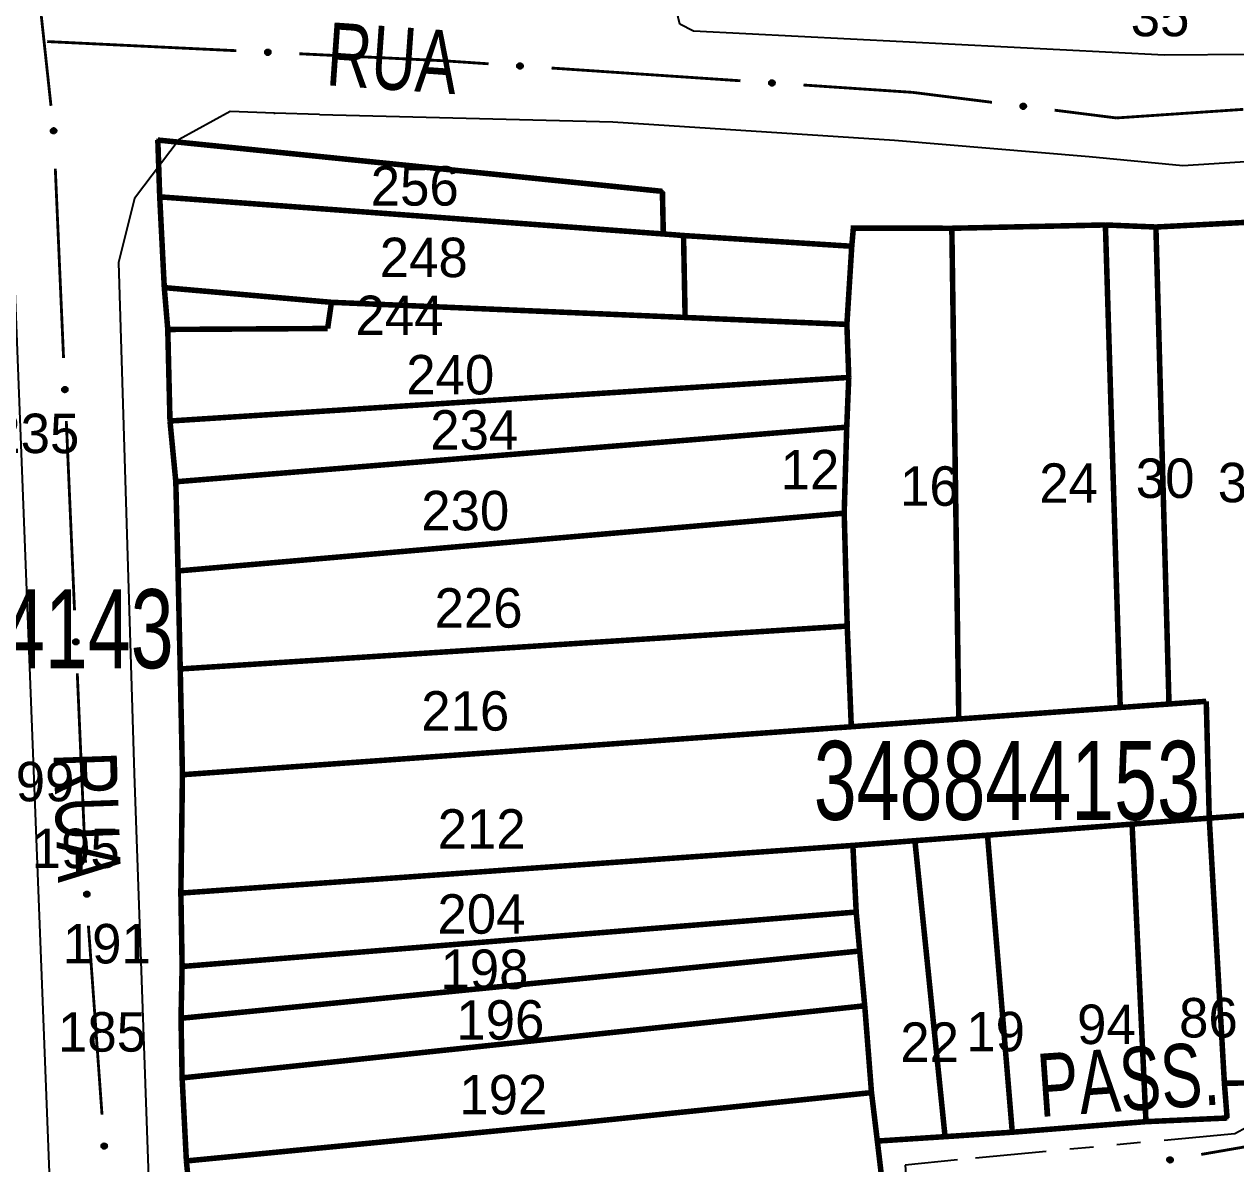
# Model space of a CAD drawing. Extents: x 202481 to 204056, y 4838981 to 4840330.
# Drawn here: x 203738.7 to 203815.5, y 4839514.5 to 4839586.7 of the extents above; entities that cross this region are included whole.
import ezdxf
from ezdxf.enums import TextEntityAlignment as Align

# ---------------------------------------------------------------- set-up
doc = ezdxf.new("R2010")
doc.units = 0
doc.header["$LTSCALE"] = 1.5
doc.header["$MEASUREMENT"] = 0
doc.linetypes.add('TRACO_25', pattern=[8, 3, -1, 1, -1, 1, -1])
for name, color, linetype in [('CD_MALHA_LOTES', 7, 'CONTINUOUS'), ('CD_TXT_QUADRA', 7, 'CONTINUOUS'), ('RU-QUADRA', 210, 'CONTINUOUS'), ('SV-EIXO-RUA-N-PAV', 6, 'CONTINUOUS'), ('SV-EIXO-RUA-PAV', 20, 'CONTINUOUS'), ('SV-RUA-NAO-PAV', 7, 'CONTINUOUS'), ('SV-RUA-PAVIM', 7, 'CONTINUOUS'), ('SV-TXT-RUA-N-PAV', 7, 'CONTINUOUS'), ('SV-TXT-RUA-PAV', 7, 'CONTINUOUS'), ('Th_NmrPort', 1, 'CONTINUOUS')]:
    doc.layers.add(name, color=color, linetype=linetype)
doc.styles.add('ARIAL', font='ARIAL.SHX')

msp = doc.modelspace()

# ---------------------------------------------------------------- linework, layer by layer
at = {"layer": 'CD_MALHA_LOTES', "linetype": 'Continuous', "const_width": 0.35, "flags": 128}
for points in [[(203747.18, 4839579.32), (203747.3, 4839575.72)], [(203779.15, 4839576.07), (203747.18, 4839579.32)], [(203779.21, 4839573.37), (203779.15, 4839576.07)], [(203747.59, 4839569.97), (203747.3, 4839575.72)], [(203747.3, 4839575.72), (203779.21, 4839573.37)], [(203791.15, 4839572.59), (203791.25, 4839573.74), (203797.49, 4839573.73)], [(203797.49, 4839573.73), (203807.22, 4839573.94)], [(203797.93, 4839542.64), (203797.49, 4839573.73)], [(203807.22, 4839573.94), (203810.42, 4839573.81)], [(203808.16, 4839543.37), (203807.22, 4839573.94)], [(203810.42, 4839573.81), (203817, 4839574.15)], [(203811.25, 4839543.59), (203810.42, 4839573.81)], [(203779.21, 4839573.37), (203780.49, 4839573.27)], [(203780.49, 4839573.27), (203791.15, 4839572.59)], [(203780.59, 4839568.08), (203780.49, 4839573.27)], [(203790.84, 4839567.64), (203791.15, 4839572.59)], [(203747.81, 4839567.32), (203747.59, 4839569.97)], [(203747.59, 4839569.97), (203758.18, 4839569.04)], [(203757.94, 4839567.38), (203758.18, 4839569.04)], [(203758.18, 4839569.04), (203780.59, 4839568.08)], [(203747.81, 4839567.32), (203757.94, 4839567.38)], [(203790.84, 4839567.64), (203780.59, 4839568.08)], [(203790.96, 4839564.28), (203790.84, 4839567.64)], [(203747.95, 4839561.52), (203747.81, 4839567.32)], [(203747.95, 4839561.52), (203790.96, 4839564.28)], [(203790.83, 4839561.13), (203790.96, 4839564.28)], [(203748.32, 4839557.67), (203747.95, 4839561.52)], [(203748.32, 4839557.67), (203790.83, 4839561.13)], [(203790.67, 4839555.68), (203790.83, 4839561.13)], [(203748.46, 4839552.02), (203748.32, 4839557.67)], [(203748.46, 4839552.02), (203790.67, 4839555.68)], [(203790.86, 4839548.53), (203790.67, 4839555.68)], [(203748.6, 4839545.81), (203748.46, 4839552.02)], [(203748.6, 4839545.81), (203790.86, 4839548.53)], [(203791.12, 4839542.15), (203790.86, 4839548.53)], [(203748.74, 4839539.11), (203748.6, 4839545.81)], [(203811.25, 4839543.59), (203808.16, 4839543.37)], [(203813.61, 4839543.76), (203811.25, 4839543.59)], [(203813.8, 4839536.36), (203813.61, 4839543.76)], [(203808.16, 4839543.37), (203797.93, 4839542.64)], [(203748.74, 4839539.11), (203791.12, 4839542.15)], [(203797.93, 4839542.64), (203791.12, 4839542.15)], [(203748.64, 4839531.61), (203748.74, 4839539.11)], [(203813.8, 4839536.36), (203818.31, 4839536.71)], [(203799.75, 4839535.28), (203808.91, 4839535.98)], [(203808.91, 4839535.98), (203813.8, 4839536.36)], [(203809.79, 4839517.13), (203808.91, 4839535.98)], [(203814.76, 4839519.56), (203813.8, 4839536.36)], [(203795.15, 4839534.93), (203799.75, 4839535.28)], [(203801.32, 4839516.46), (203799.75, 4839535.28)], [(203791.22, 4839534.63), (203748.64, 4839531.61)], [(203791.22, 4839534.63), (203795.15, 4839534.93)], [(203791.43, 4839530.41), (203791.22, 4839534.63)], [(203797.06, 4839516.18), (203795.15, 4839534.93)], [(203748.72, 4839526.96), (203748.64, 4839531.61)], [(203791.43, 4839530.41), (203748.72, 4839526.96)], [(203791.65, 4839527.94), (203791.43, 4839530.41)], [(203791.65, 4839527.94), (203748.65, 4839523.68)], [(203791.97, 4839524.47), (203791.65, 4839527.94)], [(203748.65, 4839523.68), (203748.72, 4839526.96)], [(203748.72, 4839519.9), (203791.97, 4839524.47)], [(203792.4, 4839518.97), (203791.97, 4839524.47)], [(203748.72, 4839519.9), (203748.65, 4839523.68)], [(203748.99, 4839514.64), (203748.72, 4839519.9)], [(203818.95, 4839519.63), (203814.76, 4839519.56)], [(203814.76, 4839519.56), (203814.93, 4839517.36)], [(203773.43, 4839517.01), (203792.4, 4839518.97)], [(203792.77, 4839515.9), (203792.4, 4839518.97)], [(203748.99, 4839514.64), (203773.43, 4839517.01)], [(203809.79, 4839517.13), (203801.32, 4839516.46)], [(203814.93, 4839517.36), (203809.79, 4839517.13)], [(203797.06, 4839516.18), (203792.77, 4839515.9)], [(203801.32, 4839516.46), (203797.06, 4839516.18)], [(203792.77, 4839515.9), (203793.14, 4839512.77)], [(203749.5, 4839509.43), (203748.99, 4839514.64)]]:
    msp.add_lwpolyline(points, dxfattribs=at)
at = {"layer": 'RU-QUADRA', "linetype": 'Continuous', "const_width": 0.18, "flags": 128}
for points in [[(203749.5, 4839509.43), (203748.99, 4839514.64), (203748.72, 4839519.9), (203748.65, 4839523.68), (203748.72, 4839526.96), (203748.64, 4839531.61), (203748.74, 4839539.11), (203748.6, 4839545.81), (203748.46, 4839552.02), (203748.32, 4839557.67), (203747.95, 4839561.52), (203747.81, 4839567.32), (203747.59, 4839569.97), (203747.3, 4839575.72), (203747.18, 4839579.32), (203779.15, 4839576.07), (203779.21, 4839573.37), (203780.49, 4839573.27), (203791.15, 4839572.59), (203791.25, 4839573.74), (203797.49, 4839573.73), (203807.22, 4839573.94), (203810.42, 4839573.81), (203817, 4839574.15)], [(203818.95, 4839519.63), (203814.76, 4839519.56), (203814.93, 4839517.36), (203809.79, 4839517.13), (203801.32, 4839516.46), (203797.06, 4839516.18), (203792.77, 4839515.9), (203793.14, 4839512.77)]]:
    msp.add_lwpolyline(points, dxfattribs=at)
at = {"layer": 'SV-EIXO-RUA-N-PAV', "const_width": 0.18}
msp.add_lwpolyline([(203813.288682, 4839515.052488), (203825.111877, 4839517.104817)], dxfattribs=at)
at = {"layer": 'SV-EIXO-RUA-N-PAV'}
msp.add_lwpolyline([(203811.157759, 4839514.794319), (203811.185349, 4839514.834703), (203811.217319, 4839514.863769), (203811.250961, 4839514.880336), (203811.284507, 4839514.887225), (203811.31962, 4839514.890407), (203811.355729, 4839514.885805), (203811.394675, 4839514.87182), (203811.43538, 4839514.844428), (203811.463002, 4839514.809721), (203811.48101, 4839514.777607), (203811.490207, 4839514.743041), (203811.492727, 4839514.708879), (203811.486706, 4839514.671529), (203811.472148, 4839514.632199), (203811.443614, 4839514.591936), (203811.412076, 4839514.563656), (203811.379115, 4839514.548485), (203811.344306, 4839514.539458), (203811.308419, 4839514.536639), (203811.273, 4839514.541361), (203811.233428, 4839514.55609), (203811.194061, 4839514.58478), (203811.165495, 4839514.615913), (203811.149866, 4839514.648653), (203811.141751, 4839514.683123), (203811.138131, 4839514.718302), (203811.141246, 4839514.754792), (203811.157759, 4839514.794319)], close=True, dxfattribs=at)
for points in [[(203811.138131, 4839514.718302), (203811.463002, 4839514.809721)], [(203811.141246, 4839514.754792), (203811.43538, 4839514.844428)], [(203811.141751, 4839514.683123), (203811.48101, 4839514.777607)], [(203811.143485, 4839514.70244), (203811.4668, 4839514.79457)], [(203811.144373, 4839514.737217), (203811.444599, 4839514.826725)], [(203811.148442, 4839514.665907), (203811.484323, 4839514.757449)], [(203811.149866, 4839514.648653), (203811.490207, 4839514.743041)], [(203811.150638, 4839514.772928), (203811.411877, 4839514.855668)], [(203811.157759, 4839514.794319), (203811.394675, 4839514.87182)], [(203811.161231, 4839514.632119), (203811.488579, 4839514.72495)], [(203811.165495, 4839514.615913), (203811.492727, 4839514.708879)], [(203811.173681, 4839514.815705), (203811.367988, 4839514.877133)], [(203811.182088, 4839514.599731), (203811.485236, 4839514.688361)], [(203811.185349, 4839514.834703), (203811.355729, 4839514.885805)], [(203811.194061, 4839514.58478), (203811.486706, 4839514.671529)], [(203811.203502, 4839514.85135), (203811.329121, 4839514.88562)], [(203811.217266, 4839514.572599), (203811.476515, 4839514.650839)], [(203811.217319, 4839514.863769), (203811.31962, 4839514.890407)], [(203811.233428, 4839514.55609), (203811.472148, 4839514.632199)], [(203811.258232, 4839514.552012), (203811.450317, 4839514.610283)], [(203811.273, 4839514.541361), (203811.443614, 4839514.591936)], [(203811.294877, 4839514.540369), (203811.421607, 4839514.576216)], [(203811.308419, 4839514.536639), (203811.412076, 4839514.563656)]]:
    msp.add_lwpolyline(points, dxfattribs=at)
at = {"layer": 'SV-EIXO-RUA-PAV', "const_width": 0.18}
for points in [[(203740.410072, 4839581.488287), (203739.1255, 4839593.419333)], [(203740.17, 4839585.56), (203752.155969, 4839584.979878)], [(203756.151292, 4839584.786504), (203765.140769, 4839584.351413)], [(203765.140769, 4839584.351413), (203765.17, 4839584.35)], [(203765.17, 4839584.35), (203768.134018, 4839584.150346)], [(203772.124975, 4839583.881518), (203784.097843, 4839583.075034)], [(203788.0888, 4839582.806206), (203794.075234, 4839582.402964)], [(203794.075234, 4839582.402964), (203795.01, 4839582.34)], [(203795.01, 4839582.34), (203800.033718, 4839581.709603)], [(203804.002592, 4839581.211572), (203806.979248, 4839580.838049)], [(203806.979248, 4839580.838049), (203807.92, 4839580.72)], [(203807.92, 4839580.72), (203815.953485, 4839581.263822)], [(203741.206792, 4839565.511044), (203740.684922, 4839577.499691)], [(203741.902618, 4839549.526182), (203741.380748, 4839561.514828)], [(203742.598445, 4839533.541319), (203742.076575, 4839545.529966)], [(203743.643706, 4839517.576659), (203742.780513, 4839529.545573)]]:
    msp.add_lwpolyline(points, dxfattribs=at)
at = {"layer": 'SV-EIXO-RUA-PAV'}
for points in [[(203754.01544, 4839585.000089), (203754.051185, 4839585.03347), (203754.088733, 4839585.05485), (203754.125182, 4839585.063668), (203754.159423, 4839585.063062), (203754.194383, 4839585.058497), (203754.228614, 4839585.046117), (203754.263564, 4839585.023962), (203754.297301, 4839584.988339), (203754.316675, 4839584.948436), (203754.327232, 4839584.913164), (203754.328656, 4839584.877424), (203754.323652, 4839584.843536), (203754.309617, 4839584.808403), (203754.286819, 4839584.773204), (203754.250178, 4839584.740147), (203754.213224, 4839584.719439), (203754.177745, 4839584.711836), (203754.141804, 4839584.710632), (203754.106169, 4839584.71572), (203754.072636, 4839584.728066), (203754.037238, 4839584.751084), (203754.005089, 4839584.787681), (203753.984015, 4839584.824303), (203753.975915, 4839584.859666), (203753.975527, 4839584.895076), (203753.979679, 4839584.930196), (203753.990691, 4839584.965125), (203754.01544, 4839585.000089)], [(203769.993539, 4839584.13542), (203770.029909, 4839584.168119), (203770.067854, 4839584.188786), (203770.104463, 4839584.196914), (203770.138686, 4839584.195661), (203770.173554, 4839584.190436), (203770.207545, 4839584.177412), (203770.24207, 4839584.1546), (203770.275128, 4839584.118346), (203770.293744, 4839584.078084), (203770.303633, 4839584.042619), (203770.304382, 4839584.006858), (203770.298738, 4839583.973071), (203770.284042, 4839583.93821), (203770.260583, 4839583.903448), (203770.223324, 4839583.871089), (203770.185985, 4839583.851083), (203770.150368, 4839583.844151), (203770.114412, 4839583.843627), (203770.078879, 4839583.849388), (203770.045586, 4839583.862365), (203770.010628, 4839583.886047), (203769.979177, 4839583.923245), (203769.958798, 4839583.960259), (203769.951368, 4839583.995768), (203769.951649, 4839584.031179), (203769.956464, 4839584.066215), (203769.968134, 4839584.100929), (203769.993539, 4839584.13542)], [(203785.957364, 4839583.060108), (203785.993734, 4839583.092807), (203786.031679, 4839583.113474), (203786.068288, 4839583.121602), (203786.102511, 4839583.120349), (203786.137378, 4839583.115124), (203786.17137, 4839583.1021), (203786.205895, 4839583.079288), (203786.238953, 4839583.043034), (203786.257569, 4839583.002772), (203786.267458, 4839582.967307), (203786.268206, 4839582.931546), (203786.262563, 4839582.897759), (203786.247867, 4839582.862898), (203786.224408, 4839582.828136), (203786.187149, 4839582.795777), (203786.14981, 4839582.775771), (203786.114193, 4839582.768839), (203786.078237, 4839582.768314), (203786.042704, 4839582.774076), (203786.00941, 4839582.787052), (203785.974453, 4839582.810735), (203785.943002, 4839582.847933), (203785.922623, 4839582.884947), (203785.915193, 4839582.920456), (203785.915474, 4839582.955867), (203785.920289, 4839582.990903), (203785.931958, 4839583.025617), (203785.957364, 4839583.060108)], [(203801.889298, 4839581.587701), (203801.92749, 4839581.618253), (203801.966561, 4839581.636702), (203802.003577, 4839581.64271), (203802.037671, 4839581.63949), (203802.07218, 4839581.632267), (203802.105366, 4839581.617309), (203802.138521, 4839581.592548), (203802.169439, 4839581.554452), (203802.185707, 4839581.513186), (203802.193539, 4839581.477211), (203802.192228, 4839581.441466), (203802.18465, 4839581.408059), (203802.167972, 4839581.374102), (203802.142551, 4839581.340747), (203802.103492, 4839581.310586), (203802.065064, 4839581.292761), (203802.029108, 4839581.28789), (203801.99318, 4839581.289436), (203801.958038, 4839581.297232), (203801.925546, 4839581.312103), (203801.89201, 4839581.337758), (203801.862751, 4839581.376704), (203801.844536, 4839581.414829), (203801.839162, 4839581.450707), (203801.841479, 4839581.486044), (203801.848303, 4839581.520744), (203801.86195, 4839581.554729), (203801.889298, 4839581.587701)], [(203740.485933, 4839579.755361), (203740.447415, 4839579.785501), (203740.420474, 4839579.819281), (203740.406113, 4839579.853923), (203740.401405, 4839579.887844), (203740.400497, 4839579.923089), (203740.407421, 4839579.958826), (203740.423892, 4839579.996787), (203740.453855, 4839580.035638), (203740.490274, 4839580.060962), (203740.523483, 4839580.076858), (203740.558571, 4839580.083804), (203740.592825, 4839580.084113), (203740.629708, 4839580.075693), (203740.668015, 4839580.058625), (203740.706352, 4839580.027551), (203740.732537, 4839579.994252), (203740.745548, 4839579.96038), (203740.752307, 4839579.925061), (203740.752803, 4839579.889067), (203740.745804, 4839579.854027), (203740.72855, 4839579.815488), (203740.697378, 4839579.778056), (203740.664465, 4839579.751561), (203740.630785, 4839579.738078), (203740.595863, 4839579.732206), (203740.560524, 4839579.730865), (203740.52431, 4839579.73633), (203740.485933, 4839579.755361)], [(203741.190042, 4839563.364604), (203741.153523, 4839563.397137), (203741.128789, 4839563.432565), (203741.116664, 4839563.468051), (203741.114126, 4839563.502203), (203741.115465, 4839563.537434), (203741.124652, 4839563.572657), (203741.143508, 4839563.609492), (203741.175886, 4839563.646355), (203741.213843, 4839563.669308), (203741.247998, 4839563.683056), (203741.283457, 4839563.687752), (203741.317661, 4839563.685878), (203741.353933, 4839563.675125), (203741.391075, 4839563.655652), (203741.427354, 4839563.622198), (203741.451365, 4839563.5873), (203741.462191, 4839563.552668), (203741.466687, 4839563.516989), (203741.464889, 4839563.481037), (203741.455671, 4839563.446514), (203741.435997, 4839563.409153), (203741.402504, 4839563.373783), (203741.36797, 4839563.349438), (203741.333499, 4839563.338128), (203741.298274, 4839563.334493), (203741.262921, 4839563.335406), (203741.22713, 4839563.343167), (203741.190042, 4839563.364604)], [(203741.885869, 4839547.379742), (203741.849349, 4839547.412274), (203741.824615, 4839547.447702), (203741.812491, 4839547.483189), (203741.809953, 4839547.517341), (203741.811292, 4839547.552572), (203741.820479, 4839547.587795), (203741.839335, 4839547.62463), (203741.871712, 4839547.661493), (203741.90967, 4839547.684445), (203741.943824, 4839547.698194), (203741.979284, 4839547.70289), (203742.013488, 4839547.701016), (203742.04976, 4839547.690263), (203742.086902, 4839547.67079), (203742.123181, 4839547.637336), (203742.147191, 4839547.602437), (203742.158018, 4839547.567805), (203742.162513, 4839547.532127), (203742.160715, 4839547.496175), (203742.151498, 4839547.461651), (203742.131824, 4839547.42429), (203742.098331, 4839547.38892), (203742.063797, 4839547.364575), (203742.029326, 4839547.353266), (203741.994101, 4839547.34963), (203741.958748, 4839547.350544), (203741.922956, 4839547.358304), (203741.885869, 4839547.379742)], [(203742.581695, 4839531.394879), (203742.545176, 4839531.427412), (203742.520442, 4839531.46284), (203742.508317, 4839531.498326), (203742.50578, 4839531.532478), (203742.507119, 4839531.56771), (203742.516306, 4839531.602933), (203742.535161, 4839531.639767), (203742.567539, 4839531.67663), (203742.605497, 4839531.699583), (203742.639651, 4839531.713331), (203742.67511, 4839531.718028), (203742.709314, 4839531.716153), (203742.745586, 4839531.705401), (203742.782728, 4839531.685928), (203742.819007, 4839531.652474), (203742.843018, 4839531.617575), (203742.853844, 4839531.582943), (203742.85834, 4839531.547265), (203742.856542, 4839531.511312), (203742.847325, 4839531.476789), (203742.827651, 4839531.439428), (203742.794157, 4839531.404058), (203742.759623, 4839531.379713), (203742.725153, 4839531.368403), (203742.689927, 4839531.364768), (203742.654574, 4839531.365681), (203742.618783, 4839531.373442), (203742.581695, 4839531.394879)], [(203743.688112, 4839515.430613), (203743.65068, 4839515.462092), (203743.624947, 4839515.496801), (203743.611816, 4839515.531927), (203743.608307, 4839515.565993), (203743.608642, 4839515.601249), (203743.616821, 4839515.636719), (203743.63462, 4839515.674076), (203743.665934, 4839515.711846), (203743.703223, 4839515.735871), (203743.736972, 4839515.750587), (203743.772283, 4839515.756291), (203743.806526, 4839515.755392), (203743.84309, 4839515.745677), (203743.880772, 4839515.72727), (203743.917989, 4839515.694863), (203743.942984, 4839515.660663), (203743.954792, 4839515.626353), (203743.960303, 4839515.590818), (203743.95953, 4839515.554829), (203743.9513, 4839515.520057), (203743.932698, 4839515.48215), (203743.900226, 4839515.44584), (203743.8664, 4839515.420522), (203743.832265, 4839515.408234), (203743.797158, 4839515.403597), (203743.761793, 4839515.403503), (203743.725795, 4839515.410241), (203743.688112, 4839515.430613)]]:
    msp.add_lwpolyline(points, close=True, dxfattribs=at)
for points in [[(203753.975527, 4839584.895076), (203754.327232, 4839584.913164)], [(203753.975915, 4839584.859666), (203754.328656, 4839584.877424)], [(203753.978295, 4839584.876814), (203754.326061, 4839584.892769)], [(203753.979679, 4839584.930196), (203754.316675, 4839584.948436)], [(203753.981439, 4839584.913547), (203754.317071, 4839584.932822)], [(203753.983394, 4839584.841048), (203754.323115, 4839584.860125)], [(203753.984015, 4839584.824303), (203754.323652, 4839584.843536)], [(203753.989903, 4839584.94729), (203754.302431, 4839584.969049)], [(203753.990691, 4839584.965125), (203754.297301, 4839584.988339)], [(203753.996671, 4839584.804886), (203754.31186, 4839584.82515)], [(203754.003818, 4839584.98077), (203754.276822, 4839585.004442)], [(203754.005089, 4839584.787681), (203754.309617, 4839584.808403)], [(203754.01544, 4839585.000089), (203754.263564, 4839585.023962)], [(203754.025073, 4839584.770725), (203754.295152, 4839584.79044)], [(203754.03565, 4839585.017481), (203754.238682, 4839585.034976)], [(203754.037238, 4839584.751084), (203754.286819, 4839584.773204)], [(203754.051185, 4839585.03347), (203754.228614, 4839585.046117)], [(203754.060552, 4839584.741685), (203754.260727, 4839584.756587)], [(203754.072537, 4839585.04575), (203754.202609, 4839585.051749)], [(203754.072636, 4839584.728066), (203754.250178, 4839584.740147)], [(203754.088733, 4839585.05485), (203754.194383, 4839585.058497)], [(203754.093768, 4839584.722318), (203754.225269, 4839584.729615)], [(203754.106169, 4839584.71572), (203754.213224, 4839584.719439)], [(203769.951368, 4839583.995768), (203770.304382, 4839584.006858)], [(203769.951649, 4839584.031179), (203770.303633, 4839584.042619)], [(203769.954071, 4839584.012869), (203770.302077, 4839584.02225)], [(203769.956464, 4839584.066215), (203770.293744, 4839584.078084)], [(203769.957909, 4839584.049536), (203770.293845, 4839584.062465)], [(203769.958494, 4839583.977013), (203770.298515, 4839583.989667)], [(203769.958798, 4839583.960259), (203770.298738, 4839583.973071)], [(203769.967009, 4839584.083113), (203770.279893, 4839584.098963)], [(203769.968134, 4839584.100929), (203770.275128, 4839584.118346)], [(203769.971086, 4839583.940607), (203770.286601, 4839583.954912)], [(203769.979177, 4839583.923245), (203770.284042, 4839583.93821)], [(203769.981554, 4839584.116324), (203770.254956, 4839584.134833)], [(203769.993539, 4839584.13542), (203770.24207, 4839584.1546)], [(203769.998836, 4839583.905915), (203770.269241, 4839583.920523)], [(203770.010628, 4839583.886047), (203770.260583, 4839583.903448)], [(203770.014074, 4839584.152426), (203770.217401, 4839584.166083)], [(203770.029909, 4839584.168119), (203770.207545, 4839584.177412)], [(203770.033761, 4839583.87621), (203770.234182, 4839583.887327)], [(203770.045586, 4839583.862365), (203770.223324, 4839583.871089)], [(203770.051489, 4839584.179994), (203770.18165, 4839584.183535)], [(203770.066605, 4839583.856219), (203770.19822, 4839583.861029)], [(203770.067854, 4839584.188786), (203770.173554, 4839584.190436)], [(203770.078879, 4839583.849388), (203770.185985, 4839583.851083)], [(203785.915193, 4839582.920456), (203786.268206, 4839582.931546)], [(203785.915474, 4839582.955867), (203786.267458, 4839582.967307)], [(203785.917896, 4839582.937557), (203786.265902, 4839582.946938)], [(203785.920289, 4839582.990903), (203786.257569, 4839583.002772)], [(203785.921734, 4839582.974224), (203786.25767, 4839582.987153)], [(203785.922319, 4839582.901701), (203786.26234, 4839582.914355)], [(203785.930834, 4839583.007801), (203786.243717, 4839583.023651)], [(203785.931958, 4839583.025617), (203786.238953, 4839583.043034)], [(203785.945379, 4839583.041012), (203786.218781, 4839583.059521)], [(203785.957364, 4839583.060108), (203786.205895, 4839583.079288)], [(203785.977899, 4839583.077114), (203786.181225, 4839583.090771)], [(203785.993734, 4839583.092807), (203786.17137, 4839583.1021)], [(203786.015313, 4839583.104682), (203786.145475, 4839583.108223)], [(203786.031679, 4839583.113474), (203786.137378, 4839583.115124)], [(203785.922623, 4839582.884947), (203786.262563, 4839582.897759)], [(203785.934911, 4839582.865295), (203786.250426, 4839582.8796)], [(203785.943002, 4839582.847933), (203786.247867, 4839582.862898)], [(203785.962661, 4839582.830603), (203786.233065, 4839582.845211)], [(203785.974453, 4839582.810735), (203786.224408, 4839582.828136)], [(203785.997586, 4839582.800898), (203786.198007, 4839582.812015)], [(203786.00941, 4839582.787052), (203786.187149, 4839582.795777)], [(203786.03043, 4839582.780906), (203786.162045, 4839582.785717)], [(203786.042704, 4839582.774076), (203786.14981, 4839582.775771)], [(203801.839162, 4839581.450707), (203802.192228, 4839581.441466)], [(203801.841479, 4839581.486044), (203802.193539, 4839581.477211)], [(203801.842844, 4839581.467624), (203802.190814, 4839581.456964)], [(203801.844536, 4839581.414829), (203802.18465, 4839581.408059)], [(203801.845197, 4839581.431573), (203802.185382, 4839581.424641)], [(203801.848303, 4839581.520744), (203802.185707, 4839581.513186)], [(203801.848785, 4839581.504009), (203802.184909, 4839581.497587)], [(203801.855672, 4839581.394502), (203802.171488, 4839581.390628)], [(203801.859802, 4839581.537007), (203802.17308, 4839581.534827)], [(203801.86195, 4839581.554729), (203802.169439, 4839581.554452)], [(203801.862751, 4839581.376704), (203802.167972, 4839581.374102)], [(203801.876235, 4839581.569326), (203802.150249, 4839581.572073)], [(203801.889298, 4839581.587701), (203802.138521, 4839581.592548)], [(203801.910778, 4839581.603498), (203802.114553, 4839581.605431)], [(203801.92749, 4839581.618253), (203802.105366, 4839581.617309)], [(203801.949717, 4839581.628866), (203802.079867, 4839581.624912)], [(203801.966561, 4839581.636702), (203802.07218, 4839581.632267)], [(203801.881381, 4839581.358271), (203802.152177, 4839581.357296)], [(203801.89201, 4839581.337758), (203802.142551, 4839581.340747)], [(203801.914538, 4839581.326606), (203802.115266, 4839581.326172)], [(203801.925546, 4839581.312103), (203802.103492, 4839581.310586)], [(203801.946177, 4839581.304758), (203802.077851, 4839581.301987)], [(203801.958038, 4839581.297232), (203802.065064, 4839581.292761)], [(203740.420474, 4839579.819281), (203740.400497, 4839579.923089)], [(203740.431974, 4839579.804691), (203740.405887, 4839579.932262)], [(203740.447415, 4839579.785501), (203740.407421, 4839579.958826)], [(203740.465619, 4839579.772631), (203740.416867, 4839579.970499)], [(203740.485933, 4839579.755361), (203740.423892, 4839579.996787)], [(203740.50682, 4839579.746874), (203740.441121, 4839580.01291)], [(203740.52431, 4839579.73633), (203740.453855, 4839580.035638)], [(203740.542051, 4839579.738316), (203740.472117, 4839580.043695)], [(203740.560524, 4839579.730865), (203740.490274, 4839580.060962)], [(203740.576699, 4839579.735184), (203740.505638, 4839580.063773)], [(203740.595863, 4839579.732206), (203740.523483, 4839580.076858)], [(203740.613475, 4839579.737771), (203740.543813, 4839580.078863)], [(203740.630785, 4839579.738078), (203740.558571, 4839580.083804)], [(203740.648018, 4839579.748352), (203740.57652, 4839580.081012)], [(203740.664465, 4839579.751561), (203740.592825, 4839580.084113)], [(203740.681685, 4839579.767074), (203740.612816, 4839580.075313)], [(203740.697378, 4839579.778056), (203740.629708, 4839580.075693)], [(203740.711032, 4839579.800426), (203740.649696, 4839580.064187)], [(203740.72855, 4839579.815488), (203740.668015, 4839580.058625)], [(203740.734222, 4839579.839978), (203740.688476, 4839580.035424)], [(203740.745804, 4839579.854027), (203740.706352, 4839580.027551)], [(203740.748207, 4839579.875794), (203740.720618, 4839580.004575)], [(203740.752803, 4839579.889067), (203740.732537, 4839579.994252)], [(203741.128789, 4839563.432565), (203741.115465, 4839563.537434)], [(203741.139336, 4839563.417272), (203741.121429, 4839563.546245)], [(203741.153523, 4839563.397137), (203741.124652, 4839563.572657)], [(203741.17087, 4839563.383133), (203741.134823, 4839563.583705)], [(203741.190042, 4839563.364604), (203741.143508, 4839563.609492)], [(203741.210346, 4839563.354804), (203741.16173, 4839563.624485)], [(203741.22713, 4839563.343167), (203741.175886, 4839563.646355)], [(203741.244961, 4839563.344018), (203741.194624, 4839563.653233)], [(203741.262921, 4839563.335406), (203741.213843, 4839563.669308)], [(203741.279338, 4839563.338686), (203741.229355, 4839563.671134)], [(203741.298274, 4839563.334493), (203741.247998, 4839563.683056)], [(203741.316205, 4839563.338925), (203741.268414, 4839563.683761)], [(203741.333499, 4839563.338128), (203741.283457, 4839563.687752)], [(203741.351352, 4839563.347284), (203741.301191, 4839563.683822)], [(203741.36797, 4839563.349438), (203741.317661, 4839563.685878)], [(203741.386143, 4839563.363822), (203741.337051, 4839563.675822)], [(203741.402504, 4839563.373783), (203741.353933, 4839563.675125)], [(203741.417555, 4839563.395237), (203741.373147, 4839563.66237)], [(203741.435997, 4839563.409153), (203741.391075, 4839563.655652)], [(203741.443218, 4839563.433231), (203741.410016, 4839563.631195)], [(203741.455671, 4839563.446514), (203741.427354, 4839563.622198)], [(203741.459456, 4839563.468084), (203741.440127, 4839563.59836)], [(203741.464889, 4839563.481037), (203741.451365, 4839563.5873)], [(203741.866697, 4839547.398271), (203741.830649, 4839547.598842)], [(203741.885869, 4839547.379742), (203741.839335, 4839547.62463)], [(203741.906173, 4839547.369941), (203741.857556, 4839547.639622)], [(203741.922956, 4839547.358304), (203741.871712, 4839547.661493)], [(203741.940787, 4839547.359156), (203741.89045, 4839547.66837)], [(203741.958748, 4839547.350544), (203741.90967, 4839547.684445)], [(203741.975165, 4839547.353823), (203741.925182, 4839547.686272)], [(203741.994101, 4839547.34963), (203741.943824, 4839547.698194)], [(203742.012031, 4839547.354062), (203741.964241, 4839547.698899)], [(203742.029326, 4839547.353266), (203741.979284, 4839547.70289)], [(203742.047179, 4839547.362421), (203741.997018, 4839547.69896)], [(203742.063797, 4839547.364575), (203742.013488, 4839547.701016)], [(203742.08197, 4839547.37896), (203742.032877, 4839547.69096)], [(203742.098331, 4839547.38892), (203742.04976, 4839547.690263)], [(203742.113382, 4839547.410375), (203742.068974, 4839547.677507)], [(203742.131824, 4839547.42429), (203742.086902, 4839547.67079)], [(203742.139044, 4839547.448369), (203742.105842, 4839547.646333)], [(203742.151498, 4839547.461651), (203742.123181, 4839547.637336)], [(203742.155283, 4839547.483221), (203742.135954, 4839547.613498)], [(203742.160715, 4839547.496175), (203742.147191, 4839547.602437)], [(203741.824615, 4839547.447702), (203741.811292, 4839547.552572)], [(203741.835163, 4839547.432409), (203741.817256, 4839547.561382)], [(203741.849349, 4839547.412274), (203741.820479, 4839547.587795)], [(203742.520442, 4839531.46284), (203742.507119, 4839531.56771)], [(203742.530989, 4839531.447547), (203742.513083, 4839531.57652)], [(203742.545176, 4839531.427412), (203742.516306, 4839531.602933)], [(203742.562523, 4839531.413408), (203742.526476, 4839531.61398)], [(203742.581695, 4839531.394879), (203742.535161, 4839531.639767)], [(203742.601999, 4839531.385079), (203742.553383, 4839531.65476)], [(203742.618783, 4839531.373442), (203742.567539, 4839531.67663)], [(203742.636614, 4839531.374293), (203742.586277, 4839531.683508)], [(203742.654574, 4839531.365681), (203742.605497, 4839531.699583)], [(203742.670992, 4839531.368961), (203742.621009, 4839531.70141)], [(203742.689927, 4839531.364768), (203742.639651, 4839531.713331)], [(203742.707858, 4839531.3692), (203742.660068, 4839531.714036)], [(203742.725153, 4839531.368403), (203742.67511, 4839531.718028)], [(203742.743005, 4839531.377559), (203742.692845, 4839531.714097)], [(203742.759623, 4839531.379713), (203742.709314, 4839531.716153)], [(203742.777797, 4839531.394097), (203742.728704, 4839531.706098)], [(203742.794157, 4839531.404058), (203742.745586, 4839531.705401)], [(203742.809209, 4839531.425513), (203742.764801, 4839531.692645)], [(203742.827651, 4839531.439428), (203742.782728, 4839531.685928)], [(203742.834871, 4839531.463507), (203742.801669, 4839531.66147)], [(203742.847325, 4839531.476789), (203742.819007, 4839531.652474)], [(203742.85111, 4839531.498359), (203742.83178, 4839531.628636)], [(203742.856542, 4839531.511312), (203742.843018, 4839531.617575)], [(203743.624947, 4839515.496801), (203743.608642, 4839515.601249)], [(203743.635926, 4839515.481815), (203743.614352, 4839515.610225)], [(203743.65068, 4839515.462092), (203743.616821, 4839515.636719)], [(203743.668419, 4839515.448588), (203743.626673, 4839515.648051)], [(203743.688112, 4839515.430613), (203743.63462, 4839515.674076)], [(203743.708686, 4839515.421395), (203743.652407, 4839515.689581)], [(203743.725795, 4839515.410241), (203743.665934, 4839515.711846)], [(203743.743595, 4839515.4116), (203743.684469, 4839515.719255)], [(203743.761793, 4839515.403503), (203743.703223, 4839515.735871)], [(203743.77811, 4839515.407249), (203743.718677, 4839515.738139)], [(203743.797158, 4839515.403597), (203743.736972, 4839515.750587)], [(203743.814955, 4839515.408538), (203743.75736, 4839515.751873)], [(203743.832265, 4839515.408234), (203743.772283, 4839515.756291)], [(203743.84985, 4839515.417895), (203743.790122, 4839515.752868)], [(203743.8664, 4839515.420522), (203743.806526, 4839515.755392)], [(203743.884156, 4839515.435418), (203743.826195, 4839515.745893)], [(203743.900226, 4839515.44584), (203743.84309, 4839515.745677)], [(203743.91466, 4839515.467715), (203743.86266, 4839515.733474)], [(203743.932698, 4839515.48215), (203743.880772, 4839515.72727)], [(203743.93923, 4839515.506425), (203743.900401, 4839515.703362)], [(203743.9513, 4839515.520057), (203743.917989, 4839515.694863)], [(203743.954469, 4839515.541726), (203743.931436, 4839515.671399)], [(203743.95953, 4839515.554829), (203743.942984, 4839515.660663)]]:
    msp.add_lwpolyline(points, dxfattribs=at)
at = {"layer": 'SV-RUA-NAO-PAV', "linetype": 'TRACO_25'}
msp.add_polyline3d([(203816.98, 4839517.2, 4.61), (203815.42, 4839516.36, 4.61), (203797.84, 4839514.71, 4.78), (203794.53, 4839514.37, 4.92), (203794.69, 4839512.37, 4.92), (203792.26, 4839512.07, 4.92), (203793.07, 4839503.73, 4.92), (203794.81, 4839503.88, 4.92), (203794.35, 4839508.82, 4.92), (203802.29, 4839510.19, 4.92), (203802.16, 4839511.55, 4.92), (203802.42, 4839512.13, 4.92), (203816.18, 4839513.54, 4.81)], dxfattribs=at)
at = {"layer": 'SV-RUA-PAVIM', "linetype": 'Continuous'}
for points in [[(203902.81, 4839732.98, 11.51), (203900.12, 4839676.46, 9.39), (203899.67, 4839636.41, 7.32), (203901.58, 4839611.77, 6.12), (203902.18, 4839597.94, 5.62), (203901.33, 4839596.49, 5.53), (203899.95, 4839595.45, 5.46), (203896.35, 4839594.32, 5.42), (203867.08, 4839589.53, 4.75), (203835.82, 4839585.76, 4.89), (203816.43, 4839584.74, 4.9), (203810.97, 4839584.7, 4.9), (203781.12, 4839586.21, 4.96), (203780.26, 4839586.67, 4.96), (203779.85, 4839588.37, 4.96)], [(203757.43, 4839580.93, 5.6), (203776, 4839580.47, 4.96), (203793.85, 4839579.31, 4.8), (203806.19, 4839578.28, 4.8), (203812.13, 4839577.7, 4.77), (203844.82, 4839579.79, 4.79), (203866.25, 4839582.39, 4.66), (203881.29, 4839584.54, 4.54), (203890.13, 4839585.26, 4.54), (203892.77, 4839585.37, 4.54)], [(203757.43, 4839580.93, 4.82), (203754.57, 4839581.02, 4.82), (203751.76, 4839581.12, 5.21), (203748.54, 4839579.36, 5.33), (203745.71, 4839575.62, 5.33), (203744.68, 4839571.57, 5.33), (203745.68, 4839539.18, 5.6), (203746.72, 4839510.03, 6), (203747.66, 4839501.41, 6.07), (203749.08, 4839495.3, 6.03), (203752.42, 4839485.74, 6.1), (203755.29, 4839478.95, 6.1), (203758.08, 4839472.36, 6.1)], [(203754.52, 4839581.02, 4.82), (203754.61, 4839581.02, 4.82)]]:
    msp.add_polyline3d(points, dxfattribs=at)
msp.add_polyline3d([(203734.19, 4839500.36, 6.43), (203696.41, 4839500.77, 9.14), (203694.75, 4839501.47, 9.14), (203693.85, 4839502.96, 9.16), (203693.79, 4839504.85, 9.16), (203694.08, 4839505.82, 9.16), (203728.7, 4839571.57, 6.48), (203730.21, 4839573.05, 6.39), (203732.75, 4839573.44, 6.27), (203735.25, 4839572.9, 6.16), (203736.71, 4839571.92, 5.95), (203738.09, 4839570.32, 5.66), (203740.73, 4839502.51, 5.77), (203739.8, 4839501.25, 5.79), (203738.16, 4839500.37, 6.11)], close=True, dxfattribs=at)

# ---------------------------------------------------------------- texts
at = {"layer": 'CD_TXT_QUADRA', "style": 'ARIAL', "width": 0.7}
for s, p in [('348844143', (203723.709768, 4839545.858884)), ('348844153', (203788.74, 4839536.25))]:
    msp.add_text(s, height=5, dxfattribs=at).set_placement(p)
at = {"layer": 'SV-TXT-RUA-N-PAV', "style": 'ARIAL', "width": 0.7}
for s, rotation, p in [('RUA', 272, (203740.57, 4839540.5)), ('PASS.', 4, (203803.05, 4839517.42))]:
    msp.add_text(s, height=4, rotation=rotation, dxfattribs=at).set_placement(p)
at = {"layer": 'SV-TXT-RUA-PAV', "style": 'ARIAL', "width": 0.7}
msp.add_text('RUA', height=4, rotation=356, dxfattribs=at).set_placement((203757.78, 4839582.8))
at = {"layer": 'Th_NmrPort', "color": 1}
for s, p in [('35', (203808.82344, 4839587.147437)), ('256', (203760.670236, 4839576.416163)), ('248', (203761.241726, 4839571.883058)), ('244', (203759.705581, 4839568.21348)), ('240', (203762.920116, 4839564.453044)), ('234', (203764.440116, 4839560.953044)), ('235', (203736.627657, 4839560.736276)), ('12', (203786.64, 4839558.436667)), ('30', (203809.145971, 4839557.89484)), ('16', (203794.21, 4839557.396667)), ('24', (203803.028137, 4839557.585692)), ('34', (203814.342248, 4839557.621441)), ('230', (203763.870116, 4839555.843044)), ('226', (203764.713709, 4839549.675603)), ('216', (203763.870116, 4839543.153044)), ('199', (203736.317657, 4839538.676276)), ('212', (203764.910116, 4839535.673044)), ('195', (203739.187657, 4839534.446276)), ('204', (203764.897047, 4839530.287045)), ('191', (203741.157657, 4839528.406276)), ('198', (203765.087047, 4839526.787045)), ('196', (203766.094146, 4839523.573061)), ('94', (203805.42344, 4839523.297437)), ('86', (203811.887858, 4839523.713958)), ('185', (203740.857657, 4839522.816276)), ('19', (203798.40344, 4839522.837437)), ('22', (203794.22344, 4839522.167437)), ('192', (203766.284146, 4839518.843061))]:
    msp.add_text(s, height=2.5, dxfattribs=at).set_placement(p, align=Align.MIDDLE_LEFT)

doc.saveas('drawing.dxf')
